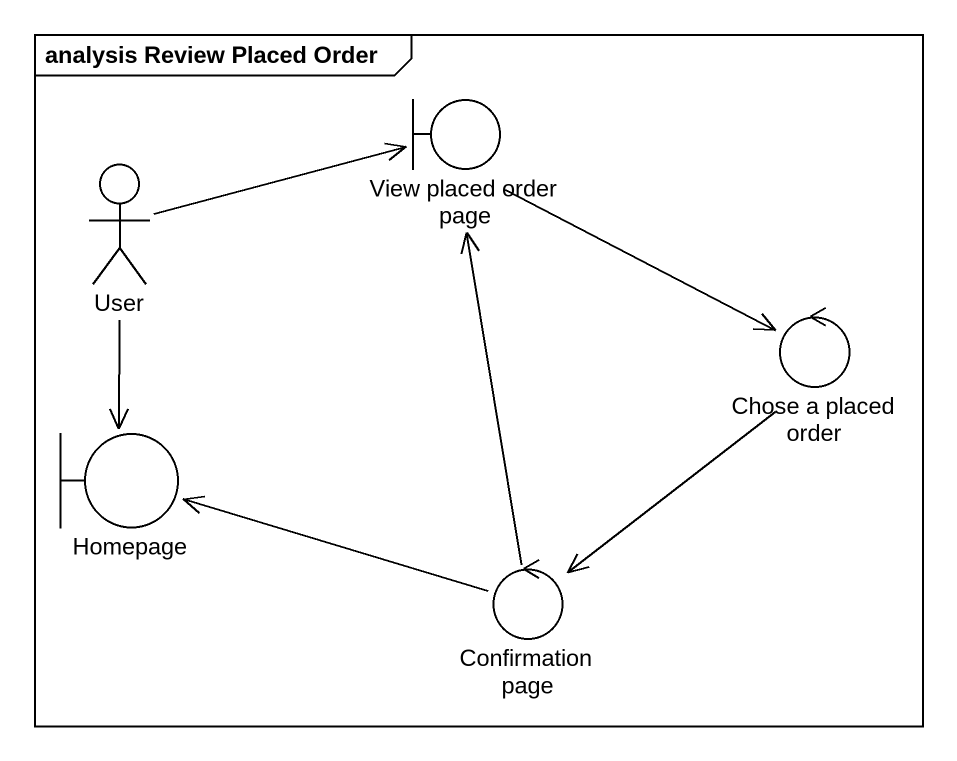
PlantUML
@startuml
mainframe analysis Review Placed Order
actor User
boundary "View placed order page" as View_placed_order_page
control "Chose a placed order" as Chose_a_placed_order
boundary Homepage
control "Confirmation page" as Confirmation_page
User -right-> View_placed_order_page
User --> Homepage
View_placed_order_page --> Chose_a_placed_order
Chose_a_placed_order --> Confirmation_page
Confirmation_page -up-> View_placed_order_page
Confirmation_page -left-> Homepage
@enduml
